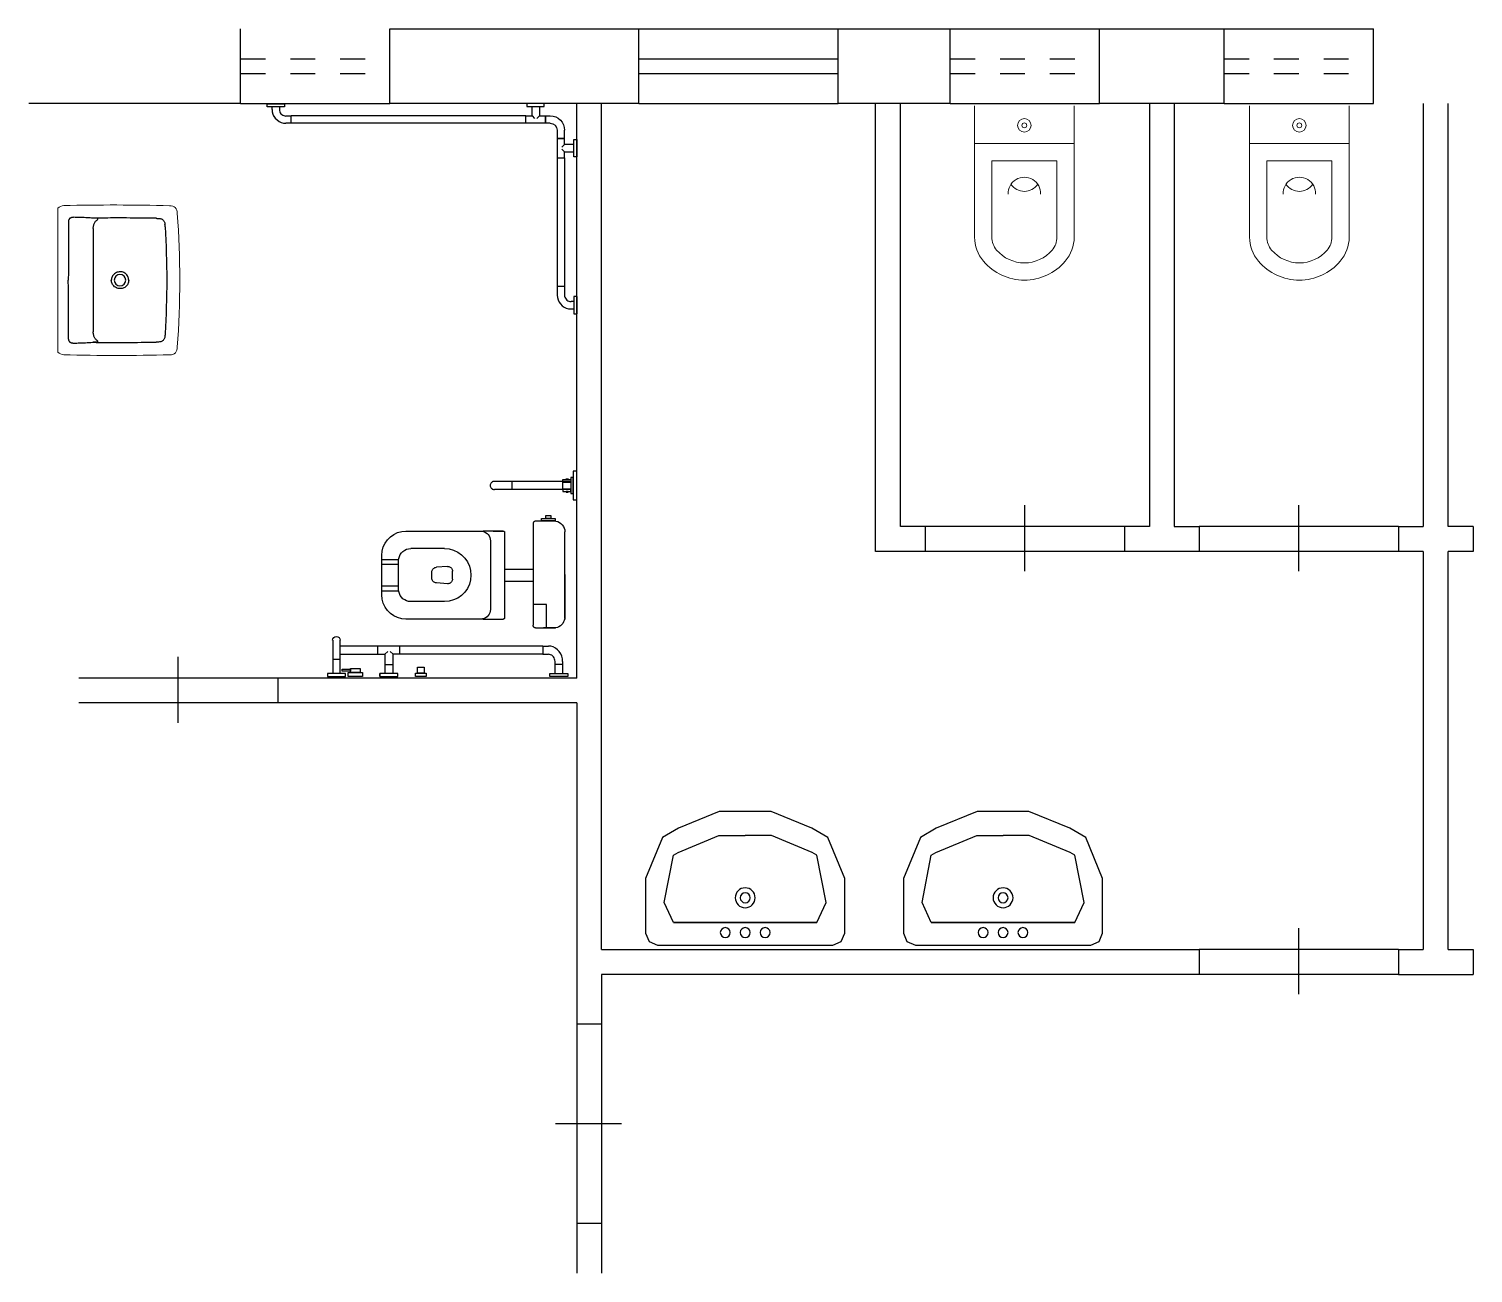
# Model space of a CAD drawing. Header units: millimetres. Extents: x 114 to 1075, y 58 to 426.
# Drawn here: x 379.64 to 385.44, y 253.46 to 258.46 of the extents above; entities that cross this region are included whole.
import ezdxf

# ---------------------------------------------------------------- set-up
doc = ezdxf.new("R2010")
doc.units = ezdxf.units.MM
doc.linetypes.add('TRATTEGGIATA', pattern=[0.75, 0.5, -0.25])
for name, color, linetype in [('2dsanitari', 7, 'Continuous'), ('SANITARI', 175, 'Continuous'), ('Travi', 7, 'Continuous')]:
    doc.layers.add(name, color=color, linetype=linetype)
doc.layers.add('ARREDI attrezzature - furniture', color=175, linetype='Continuous', lineweight=9)

# ---------------------------------------------------------------- blocks, each defined once
blk = doc.blocks.new('lavabo')
at = {"layer": '2dsanitari', "color": 8}
blk.add_line((1092.4973, 1248.4945), (1091.9213, 1248.4945), dxfattribs=at)
blk.add_lwpolyline([(1091.8573, 1248.5845), (1092.5613, 1248.5845), (1092.5953, 1248.5704), (1092.6093, 1248.5365), (1092.6093, 1248.3165), (1092.5414, 1248.1525), (1092.4774, 1248.1155), (1092.3133, 1248.0475), (1092.1053, 1248.0475), (1091.9412, 1248.1155), (1091.8772, 1248.1525), (1091.8093, 1248.3165), (1091.8093, 1248.5365), (1091.8234, 1248.5704), (1091.8573, 1248.5845)], dxfattribs=at)
at = {"layer": '2dsanitari', "color": 8, "elevation": 1}
for points in [[(1091.9213, 1248.4945), (1091.8839, 1248.413), (1091.921, 1248.2229), (1091.9398, 1248.2121), (1092.104, 1248.144), (1092.2093, 1248.144)], [(1092.4973, 1248.4945), (1092.5348, 1248.413), (1092.4976, 1248.2229), (1092.4788, 1248.2121), (1092.3147, 1248.144), (1092.2093, 1248.144)]]:
    blk.add_lwpolyline(points, dxfattribs=at)
at = {"layer": '2dsanitari', "color": 8}
for centre, radius in [((1092.1293, 1248.5345), 0.02), ((1092.2093, 1248.5345), 0.02), ((1092.2893, 1248.5345), 0.02), ((1092.2093, 1248.3945), 0.04), ((1092.2093, 1248.3945), 0.02)]:
    blk.add_circle(centre, radius, dxfattribs=at)
for points in [[(1091.9453, 1248.4945, 1.024), (1092.4733, 1248.4945, 1.024), (1092.4973, 1248.4945, 1.1), (1091.9213, 1248.4945, 1.1)], [(1091.9613, 1248.4945, 0.969), (1092.4573, 1248.4945, 0.969), (1092.4733, 1248.4945, 1.024), (1091.9453, 1248.4945, 1.024)]]:
    blk.add_3dface(points, dxfattribs=at)
at = {"layer": '2dsanitari', "color": 8, "invisible_edges": 13}
blk.add_3dface([(1092.2093, 1248.4345, 0.979), (1092.4573, 1248.4945, 0.969), (1091.9613, 1248.4945, 0.969), (1092.2093, 1248.4345, 0.979)], dxfattribs=at)
blk = doc.blocks.new('Iryda 1')
at = {"layer": 'SANITARI', "color": 8, "linetype": 'Continuous'}
for p, q in [((-160.2, 248), (-161.8, 248)), ((-142.6, 207.9), (-142.6, -207.9)), ((-161.8, -248), (-160.2, -248))]:
    blk.add_line(p, q, dxfattribs=at)
at = {"layer": 'SANITARI', "color": 8, "lineweight": 0}
for points in [[(0, 289, 0.145511), (-23.9, 300, 0.01175), (-449.4, 299.5, 0.483059), (-480.1, 268.8, 0.036873), (-480.1, -268.8, -0.458328)], [(0, 289), (0, -289, -0.140898), (-23.9, -300, -0.010456), (-450, -300, -0.460441), (-480.1, -268.8, -1.106284)]]:
    blk.add_lwpolyline(points, format="xyb", dxfattribs=at)
at = {"layer": 'SANITARI', "color": 8, "linetype": 'Continuous'}
blk.add_circle((-250, 0), 23, dxfattribs=at)
for centre, radius, start, end in [((3160, 0), 3597.6, 176.58186, 183.41814), ((-250, 0), 35, 359.84708, 0.15292)]:
    blk.add_arc(centre, radius, start, end, dxfattribs=at)
for points, start_tangent, end_tangent in [([(-404.9, 248.5), (-411.3, 247.8), (-416.6, 246), (-421.1, 243.3), (-424.7, 239.9), (-427.6, 235.5), (-429.6, 230.2), (-430.6, 223.9)], (-0.999818, -0.019087), (-0.062731, -0.99803)), ([(-394.9, 248.7), (-398.2, 248.6), (-401.6, 248.6), (-404.9, 248.5)], (-0.999846, -0.01756), (-0.999826, -0.018676)), ([(-394.9, 248.7), (-275.6, 250)], (0.999846, 0.017527), (0.999991, 0.004246)), ([(-275.6, 250), (-190.1, 249.9)], (0.999991, 0.004245), (0.999986, -0.005272)), ([(-190.1, 249.9), (-154.4, 249.7)], (0.999986, -0.005272), (0.999957, -0.009254)), ([(-160.2, 248), (-159.9, 246.7), (-159.7, 245.1), (-159.6, 243.3)], (0.215102, -0.976592), (0.081396, -0.996682)), ([(-149, 232.3), (-152.2, 236.7), (-155.8, 240.4), (-159.6, 243.3)], (-0.520148, 0.854076), (-0.836011, 0.548713)), ([(-154.4, 249.7), (-150.2, 249.6), (-146, 249.6), (-141.7, 249.5)], (0.999957, -0.009248), (0.999943, -0.010658)), ([(-142.6, 207.9), (-143.1, 214.9), (-144.4, 221.4), (-146.4, 227.2), (-149, 232.3)], (0.000017, 1), (-0.520046, 0.854138)), ([(-141.7, 249.5), (-140.9, 249.5), (-140, 249.5)], (0.99997, -0.007721), (0.999969, -0.00788)), ([(-140, 249.5), (-120.7, 250.6), (-62.6, 252.7)], (0.99823, 0.059464), (0.999905, 0.013806)), ([(-62.7, 252.7), (-60.1, 252.4), (-57.8, 252), (-55.8, 251.5), (-54.1, 251), (-52.6, 250.4), (-51.3, 249.9), (-50.2, 249.3), (-49.2, 248.7), (-48.4, 248), (-47.6, 247.4), (-46.9, 246.7), (-46.3, 246.1), (-45.7, 245.3), (-45.2, 244.6), (-44.7, 243.8), (-44.3, 243), (-43.9, 242.1), (-43.5, 241.1), (-43.2, 240), (-42.9, 238.7), (-42.7, 237.4)], (0.995704, -0.092592), (0.113209, -0.993571)), ([(-42.7, 237.4), (-42.7, 163.8), (-42.6, 84.8), (-42.5, 0)], (0.000671, -1), (0.000892, -1)), ([(-431.2, 214.5), (-431, 217.7), (-430.8, 220.8), (-430.6, 223.9)], (0.059689, 0.998217), (0.062344, 0.998055)), ([(-285, 0), (-284.1, 7.7), (-281.6, 14.8), (-277.6, 21.2), (-272.3, 26.5), (-265.9, 30.5), (-258.6, 33), (-250.8, 33.8), (-242.9, 32.9), (-235.3, 30.3), (-228.4, 26), (-222.6, 20.2), (-218.3, 13.7), (-215.8, 6.9), (-215, 0.1)], (0, 1), (0.003178, -0.999995)), ([(-285, 0), (-284.1, -7.7), (-281.6, -14.8), (-277.6, -21.2), (-272.3, -26.5), (-265.9, -30.5), (-258.6, -33), (-250.8, -33.8), (-242.9, -32.9), (-235.3, -30.3), (-228.4, -26), (-222.6, -20.2), (-218.3, -13.7), (-215.8, -6.9), (-215, -0.1)], (0, -1), (0.003178, 0.999995)), ([(-42.7, -237.4), (-42.7, -163.8), (-42.6, -84.8), (-42.5, 0)], (0.000671, 1), (0.000892, 1)), ([(-431.2, -214.5), (-431, -217.7), (-430.8, -220.8), (-430.6, -223.9)], (0.059689, -0.998217), (0.062344, -0.998055)), ([(-430.6, -223.9), (-429.6, -230.2), (-427.6, -235.5), (-424.7, -239.9), (-421.1, -243.3), (-416.6, -246), (-411.3, -247.8), (-404.9, -248.5)], (0.062731, -0.99803), (0.999818, -0.019087)), ([(-149, -232.3), (-146.4, -227.2), (-144.4, -221.4), (-143.1, -214.9), (-142.6, -207.9)], (0.520046, 0.854138), (-0.000017, 1)), ([(-404.9, -248.5), (-401.6, -248.6), (-398.2, -248.6), (-394.9, -248.7)], (0.999826, -0.018676), (0.999846, -0.01756)), ([(-275.6, -250), (-394.9, -248.7)], (-0.999991, 0.004246), (-0.999846, 0.017527)), ([(-190.1, -249.9), (-275.6, -250)], (-0.999986, -0.005272), (-0.999991, 0.004245)), ([(-154.4, -249.7), (-190.1, -249.9)], (-0.999957, -0.009254), (-0.999986, -0.005272)), ([(-161.8, -248), (-141.8, -249.5)], (0.996621, -0.082141), (0.997505, -0.07059)), ([(-159.6, -243.3), (-159.7, -245.1), (-159.9, -246.7), (-160.2, -248)], (-0.081396, -0.996682), (-0.215102, -0.976592)), ([(-140, -249.5), (-160.2, -248)], (-0.997612, 0.069064), (-0.996739, 0.080691)), ([(-159.6, -243.3), (-155.8, -240.4), (-152.2, -236.7), (-149, -232.3)], (0.836011, 0.548713), (0.520148, 0.854076)), ([(-141.7, -249.5), (-146, -249.6), (-150.2, -249.6), (-154.4, -249.7)], (-0.999943, -0.010658), (-0.999957, -0.009248)), ([(-140, -249.5), (-140.9, -249.5), (-141.7, -249.5)], (-0.999969, -0.00788), (-0.99997, -0.007721)), ([(-62.6, -252.7), (-82, -252.3), (-140, -249.5)], (-0.999905, 0.013806), (-0.99823, 0.059464)), ([(-42.7, -237.4), (-42.9, -238.7), (-43.2, -240), (-43.5, -241.1), (-43.9, -242.1), (-44.3, -243), (-44.7, -243.8), (-45.2, -244.6), (-45.7, -245.3), (-46.3, -246.1), (-46.9, -246.7), (-47.6, -247.4), (-48.4, -248), (-49.2, -248.7), (-50.2, -249.3), (-51.3, -249.9), (-52.6, -250.4), (-54.1, -251), (-55.8, -251.5), (-57.8, -252), (-60.1, -252.4), (-62.7, -252.7)], (-0.113209, -0.993571), (-0.995704, -0.092592))]:
    blk.add_spline(points, degree=3, dxfattribs=dict(at, start_tangent=start_tangent, end_tangent=end_tangent))
blk = doc.blocks.new('ewfw32')
at = {"color": 8}
for p, q in [((710.2, 57.2), (710.2, 71.7)), ((710.2, 71.7), (826.3, 71.7)), ((826.3, 71.7), (826.3, 57.2)), ((12.6, 35.9), (0, 35.9)), ((0, 35.9), (0, -35.9)), ((12.6, -35.9), (12.6, 35.9)), ((61, 15.3), (13.5, 15.3)), ((48.4, 15.3), (48.4, -15.3)), ((61, 15.3), (71.7, 14.4)), ((71.7, 14.4), (82.2, 11.8)), ((82.2, 11.8), (91.9, 7.6)), ((91.9, 7.6), (100.8, 1.8)), ((100.8, 1.8), (108.4, -5.3)), ((200.7, 0.3), (198.1, -6)), ((204.3, 6.1), (200.7, 0.3)), ((208.7, 11.3), (204.3, 6.1)), ((213.9, 15.8), (208.7, 11.3)), ((219.7, 19.3), (213.9, 15.8)), ((226, 22), (219.7, 19.3)), ((232.7, 23.6), (226, 22)), ((239.5, 24.1), (232.7, 23.6)), ((234.2, 24.1), (582.1, 24.1)), ((239.5, 24.1), (236.1, 24.1)), ((410.8, 24.1), (239.5, 24.1)), ((410.8, 24.1), (251.1, 24.1)), ((589.6, 23.4), (582.1, 24.1)), ((597, 21.5), (589.6, 23.4)), ((603.8, 18.3), (597, 21.5)), ((610.1, 13.9), (603.8, 18.3)), ((615.4, 8.5), (610.1, 13.9)), ((619.8, 2.3), (615.4, 8.5)), ((623, -4.5), (619.8, 2.3)), ((826.3, 57.2), (710.2, 57.2)), ((735.9, 57.2), (800.5, 57.2)), ((735.9, 48.3), (735.9, 57.2)), ((800.5, 48.3), (735.9, 48.3)), ((741.7, 37.6), (744.7, 37.6)), ((741.7, 29.1), (741.7, 37.6)), ((744.7, 29.1), (741.7, 29.1)), ((744.7, 48.3), (751.8, 48.3)), ((744.7, 16.6), (744.7, 48.3)), ((744.7, 37.6), (744.7, 29.1)), ((751.8, 16.6), (744.7, 16.6)), ((751.8, 48.3), (751.8, 16.6)), ((751.8, 48.3), (751.8, -187.8)), ((751.8, 16.6), (784.7, 16.6)), ((754.7, 16.6), (754.7, 48.3)), ((781.8, 16.6), (781.8, 48.3)), ((791.8, 48.3), (784.7, 48.3)), ((784.7, 48.3), (784.7, 16.6)), ((784.7, 48.3), (784.7, -187.8)), ((784.7, 16.6), (791.8, 16.6)), ((791.8, 16.6), (791.8, 48.3)), ((794.7, 37.6), (791.8, 37.6)), ((791.8, 37.6), (791.8, 29.1)), ((791.8, 29.1), (794.7, 29.1)), ((794.7, 29.1), (794.7, 37.6)), ((800.5, 57.2), (800.5, 48.3)), ((0, -35.9), (12.6, -35.9)), ((13.5, -15.3), (61, -15.3)), ((61, -15.3), (66, -15.7)), ((66, -15.7), (70.9, -16.9)), ((70.9, -16.9), (75.5, -18.9)), ((75.5, -18.9), (79.6, -21.6)), ((79.6, -21.6), (83.2, -24.9)), ((83.2, -24.9), (86.1, -28.7)), ((86.1, -28.7), (88.3, -33)), ((88.3, -33), (89.6, -37.5)), ((89.6, -37.5), (90, -42.2)), ((90, -63.8), (90, -42.2)), ((108.4, -5.3), (114.6, -13.5)), ((114.6, -13.5), (119.2, -22.5)), ((119.2, -22.5), (122, -32.2)), ((122, -32.2), (122.9, -42.2)), ((122.9, -63.8), (122.9, -42.2)), ((196.5, -12.7), (196, -19.4)), ((196, -65.9), (196, -13.6)), ((196, -19.4), (196, -15.6)), ((196, -15.6), (196, -57.7)), ((196, -93.2), (196, -19.4)), ((196, -49.9), (289.8, -49.9)), ((196, -57.7), (196, -61.1)), ((198.1, -6), (196.5, -12.7)), ((289.8, -49.9), (289.8, -98.8)), ((625, -11.9), (623, -4.5)), ((625.6, -19.4), (625, -11.9)), ((625.6, -92.8), (625.6, -15.1)), ((625.6, -15.1), (625.6, -69.8)), ((635.3, -15.1), (625.6, -15.1)), ((625.6, -65.9), (625.6, -19.4)), ((635.3, -69.8), (635.3, -15.1)), ((635.3, -32), (635.3, -51.9)), ((647.9, -32), (635.3, -32)), ((635.3, -51.9), (647.9, -51.9)), ((647.9, -51.9), (647.9, -32)), ((122.9, -63.8), (90, -63.8)), ((90.2, -63.8), (90.2, -666)), ((122.9, -63.8), (122.9, -850.9)), ((196, -93.2), (196.1, -94.8)), ((196.1, -94.8), (196.5, -96.3)), ((196.5, -96.3), (197.1, -97.8)), ((197.1, -97.8), (198, -99.1)), ((198, -99.1), (199.1, -100.3)), ((199.1, -100.3), (200.3, -101.3)), ((200.3, -101.3), (201.7, -102)), ((201.7, -102), (203.2, -102.6)), ((203.2, -102.6), (204.8, -102.8)), ((204.8, -102.8), (206.3, -102.9)), ((615.2, -102.5), (206.3, -102.9)), ((383.9, -217.6), (383.9, -102.7)), ((432.3, -217.6), (432.3, -102.6)), ((615.3, -102.5), (616.9, -102.4)), ((616.9, -102.4), (618.4, -102.2)), ((618.4, -102.2), (619.9, -101.6)), ((619.9, -101.6), (621.3, -100.9)), ((621.3, -100.9), (622.5, -99.9)), ((622.5, -99.9), (623.6, -98.7)), ((623.6, -98.7), (624.5, -97.4)), ((624.5, -97.4), (625.1, -95.9)), ((625.1, -95.9), (625.5, -94.4)), ((625.5, -94.4), (625.6, -92.8)), ((625.6, -69.8), (635.3, -69.8)), ((231.6, -222.3), (231.5, -223.4)), ((231.5, -303.7), (231.5, -223.4)), ((231.5, -263.5), (231.5, -223.4)), ((231.9, -221.4), (231.6, -222.3)), ((232.3, -220.5), (231.9, -221.4)), ((232.9, -219.6), (232.3, -220.5)), ((233.6, -218.9), (232.9, -219.6)), ((234.4, -218.3), (233.6, -218.9)), ((235.3, -217.9), (234.4, -218.3)), ((236.3, -217.6), (235.3, -217.9)), ((237.3, -217.6), (236.3, -217.6)), ((578.9, -217.6), (237.3, -217.6)), ((579.9, -217.6), (578.9, -217.6)), ((580.9, -217.9), (579.9, -217.6)), ((581.8, -218.3), (580.9, -217.9)), ((582.7, -218.9), (581.8, -218.3)), ((583.4, -219.6), (582.7, -218.9)), ((584, -220.5), (583.4, -219.6)), ((584.4, -221.4), (584, -220.5)), ((584.6, -222.3), (584.4, -221.4)), ((584.7, -223.4), (584.6, -222.3)), ((584.7, -223.4), (584.7, -303.7)), ((584.7, -263.5), (584.7, -223.4)), ((751.8, -187.8), (751.8, -259)), ((751.8, -187.8), (784.7, -187.8)), ((784.7, -187.8), (784.7, -259)), ((240.6, -288.5), (236.7, -294)), ((245.4, -283.7), (240.6, -288.5)), ((250.9, -279.8), (245.4, -283.7)), ((257, -277), (250.9, -279.8)), ((263.5, -275.2), (257, -277)), ((270.2, -274.6), (263.5, -275.2)), ((546, -274.6), (270.2, -274.6)), ((552.7, -275.2), (546, -274.6)), ((559.3, -277), (552.7, -275.2)), ((565.4, -279.8), (559.3, -277)), ((570.9, -283.7), (565.4, -279.8)), ((575.7, -288.5), (570.9, -283.7)), ((579.5, -294), (575.7, -288.5)), ((752, -261.9), (751.8, -259)), ((752.8, -264.7), (752, -261.9)), ((754, -267.3), (752.8, -264.7)), ((755.6, -269.6), (754, -267.3)), ((757.7, -271.6), (755.6, -269.6)), ((760, -273.3), (757.7, -271.6)), ((762.6, -274.5), (760, -273.3)), ((765.4, -275.2), (762.6, -274.5)), ((768.2, -275.5), (765.4, -275.2)), ((771.1, -275.2), (768.2, -275.5)), ((773.9, -274.5), (771.1, -275.2)), ((776.5, -273.3), (773.9, -274.5)), ((778.8, -271.6), (776.5, -273.3)), ((780.8, -269.6), (778.8, -271.6)), ((782.5, -267.3), (780.8, -269.6)), ((783.7, -264.7), (782.5, -267.3)), ((784.4, -261.9), (783.7, -264.7)), ((784.7, -259), (784.4, -261.9)), ((231.5, -303.7), (231.5, -614.3)), ((232.1, -306.6), (231.5, -313.4)), ((233.9, -300.1), (232.1, -306.6)), ((236.7, -294), (233.9, -300.1)), ((582.4, -300.1), (579.5, -294)), ((584.1, -306.6), (582.4, -300.1)), ((584.7, -313.4), (584.1, -306.6)), ((584.7, -614.3), (584.7, -303.7)), ((326.6, -391.1), (315.9, -406.2)), ((339.7, -377.9), (326.6, -391.1)), ((354.9, -367.3), (339.7, -377.9)), ((371.7, -359.4), (354.9, -367.3)), ((389.6, -354.6), (371.7, -359.4)), ((408.1, -353), (389.6, -354.6)), ((426.6, -354.6), (408.1, -353)), ((444.5, -359.4), (426.6, -354.6)), ((461.4, -367.3), (444.5, -359.4)), ((476.6, -377.9), (461.4, -367.3)), ((489.7, -391.1), (476.6, -377.9)), ((500.3, -406.2), (489.7, -391.1)), ((303.3, -441), (301.7, -459.5)), ((301.7, -459.5), (301.7, -594.9)), ((308.1, -423.1), (303.3, -441)), ((315.9, -406.2), (308.1, -423.1)), ((373.1, -444.7), (373, -447.8)), ((373, -447.8), (376.7, -492)), ((373, -447.8), (373, -447.8)), ((373.7, -441.6), (373.1, -444.7)), ((374.7, -438.7), (373.7, -441.6)), ((376.3, -435.9), (374.7, -438.7)), ((378.2, -433.5), (376.3, -435.9)), ((380.5, -431.4), (378.2, -433.5)), ((383.1, -429.7), (380.5, -431.4)), ((386, -428.4), (383.1, -429.7)), ((389, -427.6), (386, -428.4)), ((392.1, -427.3), (389, -427.6)), ((392.1, -427.3), (424.1, -427.3)), ((424.1, -427.3), (424.1, -427.3)), ((427.2, -427.6), (424.1, -427.3)), ((430.3, -428.4), (427.2, -427.6)), ((433.1, -429.7), (430.3, -428.4)), ((435.8, -431.4), (433.1, -429.7)), ((438.1, -433.5), (435.8, -431.4)), ((440, -435.9), (438.1, -433.5)), ((443.2, -447.8), (439.6, -492)), ((441.5, -438.7), (440, -435.9)), ((442.6, -441.6), (441.5, -438.7)), ((443.2, -444.7), (442.6, -441.6)), ((443.2, -447.8), (443.2, -444.7)), ((508.2, -423.1), (500.3, -406.2)), ((513, -441), (508.2, -423.1)), ((514.6, -459.5), (513, -441)), ((514.6, -459.5), (514.6, -594.9)), ((376.7, -492), (377.2, -495.2)), ((377.2, -495.2), (378.2, -498.2)), ((378.2, -498.2), (379.7, -501)), ((379.7, -501), (381.7, -503.5)), ((381.7, -503.5), (384.1, -505.7)), ((384.1, -505.7), (386.7, -507.5)), ((386.7, -507.5), (389.7, -508.7)), ((389.7, -508.7), (392.8, -509.5)), ((392.8, -509.5), (396, -509.8)), ((396, -509.8), (396, -509.8)), ((396, -509.8), (420.3, -509.8)), ((420.3, -509.8), (423.5, -509.5)), ((423.5, -509.5), (426.6, -508.7)), ((426.6, -508.7), (429.5, -507.5)), ((429.5, -507.5), (432.2, -505.7)), ((432.2, -505.7), (434.6, -503.5)), ((434.6, -503.5), (436.5, -501)), ((436.5, -501), (438, -498.2)), ((438, -498.2), (439.1, -495.2)), ((439.1, -495.2), (439.6, -492)), ((439.6, -492), (439.6, -492)), ((0, -533.1), (0, -575.7)), ((14, -533.1), (0, -533.1)), ((0, -575.7), (14, -575.7)), ((14, -575.7), (14, -533.1)), ((14, -541.4), (14, -567.3)), ((37.6, -541.4), (14, -541.4)), ((14, -567.3), (37.6, -567.3)), ((37.6, -567.3), (37.6, -541.4)), ((122.9, -621.5), (122.9, -877.8)), ((231.5, -614.3), (233, -631.1)), ((233, -631.1), (237.4, -647.4)), ((301.7, -594.9), (302.4, -603.4)), ((302.4, -603.4), (304.6, -611.5)), ((304.6, -611.5), (308.2, -619.1)), ((308.2, -619.1), (313, -626.1)), ((313, -626.1), (319, -632)), ((319, -632), (325.9, -636.9)), ((325.9, -636.9), (333.5, -640.4)), ((482.7, -640.4), (490.4, -636.8)), ((490.4, -636.8), (497.3, -632)), ((497.3, -632), (503.3, -626)), ((503.3, -626), (508.1, -619.1)), ((508.1, -619.1), (511.7, -611.5)), ((511.7, -611.5), (513.8, -603.3)), ((513.8, -603.3), (514.6, -594.9)), ((578.9, -647.4), (583.3, -631.1)), ((583.3, -631.1), (584.7, -614.3)), ((0, -646.6), (12.6, -646.6)), ((0, -718.4), (0, -646.6)), ((0, -646.6), (12.6, -646.6)), ((12.6, -646.6), (12.6, -718.4)), ((12.6, -666), (90, -666)), ((48.4, -698.9), (48.4, -666)), ((90, -666), (101.6, -677.7)), ((90, -698.9), (101.6, -687.3)), ((90.2, -638.4), (122.9, -638.4)), ((122.9, -639), (122.9, -726)), ((237.4, -647.4), (244.5, -662.7)), ((244.5, -662.7), (254.2, -676.5)), ((254.2, -676.5), (266.1, -688.4)), ((266.1, -688.4), (279.9, -698.1)), ((333.5, -640.4), (341.7, -642.6)), ((341.7, -642.6), (350.1, -643.3)), ((345.2, -643.3), (471, -643.3)), ((345.2, -711.1), (345.2, -643.3)), ((364.6, -711.1), (364.6, -643.3)), ((451.7, -711.1), (451.7, -643.3)), ((466.2, -643.3), (474.6, -642.6)), ((471, -711.1), (471, -643.3)), ((474.6, -642.6), (482.7, -640.4)), ((536.4, -698.1), (550.2, -688.4)), ((550.2, -688.4), (562.1, -676.5)), ((562.1, -676.5), (571.8, -662.7)), ((571.8, -662.7), (578.9, -647.4)), ((0, -718.4), (12.6, -718.4)), ((12.6, -718.4), (0, -718.4)), ((90, -698.9), (12.6, -698.9)), ((90, -877.8), (90, -698.9)), ((90, -726.6), (122.9, -726.6)), ((279.9, -698.1), (295.2, -705.2)), ((295.2, -705.2), (311.5, -709.6)), ((311.5, -709.6), (328.3, -711.1)), ((328.3, -711.1), (488, -711.1)), ((488, -711.1), (504.8, -709.6)), ((504.8, -709.6), (521.1, -705.2)), ((521.1, -705.2), (536.4, -698.1)), ((0, -788.1), (0, -846.2)), ((16.8, -788.1), (0, -788.1)), ((16.8, -846.2), (16.8, -788.1)), ((16.8, -797.9), (16.8, -836.4)), ((32.6, -797.9), (16.8, -797.9)), ((32.6, -836.4), (32.6, -797.9)), ((0, -846.2), (16.8, -846.2)), ((0, -929), (0, -857.1)), ((0, -857.1), (12.6, -857.1)), ((12.6, -857.1), (12.6, -929)), ((16.8, -836.4), (32.6, -836.4)), ((22, -836.4), (22, -870.7)), ((29.7, -836.4), (22, -836.4)), ((29.7, -870.7), (29.7, -836.4)), ((146.3, -908.3), (12.6, -908.3)), ((13.5, -877.8), (146.3, -877.8)), ((22, -870.7), (29.7, -870.7)), ((70.6, -908.3), (70.6, -877.8)), ((12.6, -929), (0, -929))]:
    blk.add_line(p, q, dxfattribs=at)
blk.add_arc((146.3, -893.1, 0), 15.3, 270.00026, 90.00026, dxfattribs=at)
blk = doc.blocks.new('df343')
at = {"color": 8}
for p, q in [((34.8, 0), (-34.8, 0)), ((34.8, -11.3), (34.8, 0)), ((-596.6, -0.1), (-666.3, -0.1)), ((-666.3, -0.1), (-596.6, -0.1)), ((-666.3, -11.4), (-666.3, -0.1)), ((-596.6, -11.4), (-666.3, -11.4)), ((-646.2, -22.7), (-646.2, -11.4)), ((-645.4, -32.4), (-646.2, -22.7)), ((-642.9, -41.8), (-645.4, -32.4)), ((-638.8, -50.6), (-642.9, -41.8)), ((-633.2, -58.6), (-638.8, -50.6)), ((-616.6, -11.4), (-616.6, -22.7)), ((-616.2, -27.3), (-616.6, -22.7)), ((-615.1, -31.7), (-616.2, -27.3)), ((-613.1, -35.8), (-615.1, -31.7)), ((-610.5, -39.5), (-613.1, -35.8)), ((-607.3, -42.7), (-610.5, -39.5)), ((-603.6, -45.4), (-607.3, -42.7)), ((-599.4, -47.3), (-603.6, -45.4)), ((-595, -48.5), (-599.4, -47.3)), ((-596.6, -0.1), (-596.6, -11.4)), ((-590.5, -48.9), (-595, -48.5)), ((-569.6, -48.9), (-590.5, -48.9)), ((-39.2, -48.9), (-569.6, -48.9)), ((-556.5, -48.9), (-556.5, -78.5)), ((-39.2, -48.9), (-14.8, -48.9)), ((-39.2, -78.5), (-39.2, -48.9)), ((-34.8, 0), (-34.8, -11.3)), ((-34.8, -11.3), (34.8, -11.3)), ((-14.8, -48.9), (-14.8, -11.3)), ((-14.8, -48.9), (-4.4, -59.3)), ((14.8, -48.9), (4.4, -59.3)), ((14.8, -11.3), (14.8, -48.9)), ((14.8, -48.9), (39.2, -48.9)), ((39.2, -48.9), (71.6, -48.9)), ((39.2, -78.5), (39.2, -48.9)), ((39.2, -48.9), (39.2, -78.5)), ((39.2, -78.5), (39.2, -48.9)), ((-626.3, -65.4), (-633.2, -58.6)), ((-618.4, -71), (-626.3, -65.4)), ((-609.6, -75.1), (-618.4, -71)), ((-600.2, -77.6), (-609.6, -75.1)), ((-590.5, -78.5), (-600.2, -77.6)), ((-569.6, -78.5), (-590.5, -78.5)), ((-39.2, -78.5), (-569.6, -78.5)), ((71.6, -78.5, 0), (-39.2, -78.5)), ((100.1, -106.9, 0), (100.1, -203.9)), ((129.7, -125.5), (129.7, -106.9)), ((100.1, -125.5), (129.7, -125.5)), ((129.7, -125.5), (100.1, -125.5)), ((100.1, -125.5), (129.7, -125.5)), ((129.7, -149.9), (119.2, -160.3)), ((129.7, -179.5), (119.2, -169)), ((129.7, -149.9), (129.7, -125.5)), ((167.9, -149.9), (129.7, -149.9)), ((167.8, -130.6), (179.2, -130.6)), ((167.8, -200.3), (167.8, -130.6)), ((179.2, -130.6), (179.2, -200.3)), ((100.1, -203.9), (100.1, -1146.8)), ((100.1, -203.9), (129.7, -203.9)), ((129.7, -179.5), (167.9, -179.5)), ((129.7, -203.9), (129.7, -179.5)), ((129.7, -203.9), (129.7, -1146.8)), ((179.2, -200.3), (167.8, -200.3)), ((100.1, -1146.8), (100.1, -1167.7)), ((100.1, -1146.8), (129.5, -1146.8)), ((129, -1146.8), (129, -1167.7)), ((100.9, -1177.4), (100.1, -1167.7)), ((103.4, -1186.8), (100.9, -1177.4)), ((107.5, -1195.6), (103.4, -1186.8)), ((113.1, -1203.5), (107.5, -1195.6)), ((120, -1210.4), (113.1, -1203.5)), ((127.9, -1216), (120, -1210.4)), ((136.1, -1220.1), (127.3, -1216)), ((129.4, -1172.2), (129, -1167.7)), ((130.6, -1176.6), (129.4, -1172.2)), ((132.5, -1180.8), (130.6, -1176.6)), ((135.2, -1184.5), (132.5, -1180.8)), ((138.4, -1187.7), (135.2, -1184.5)), ((142.1, -1190.3), (138.4, -1187.7)), ((146.2, -1192.3), (142.1, -1190.3)), ((150.6, -1193.4), (146.2, -1192.3)), ((155.2, -1193.8), (150.6, -1193.4)), ((166.5, -1193.8), (155.2, -1193.8)), ((177.8, -1173.8), (166.5, -1173.8)), ((166.5, -1173.8), (166.5, -1243.5)), ((177.8, -1173.8), (177.8, -1243.5)), ((177.8, -1243.5), (177.8, -1173.8)), ((145.5, -1222.6), (136.1, -1220.1)), ((155.2, -1223.4), (145.5, -1222.6)), ((155.2, -1223.4), (166.5, -1223.4)), ((166.5, -1243.5), (177.8, -1243.5))]:
    blk.add_line(p, q, dxfattribs=at)
for radius in [58.1, 28.4]:
    blk.add_arc((71.6, -106.9, 0), radius, 0.00026, 90.00026, dxfattribs=at)

msp = doc.modelspace()

# ---------------------------------------------------------------- linework, layer by layer
for p, q in [((380.4916, 258.164), (380.4916, 258.464)), ((381.0916, 258.464), (382.0916, 258.464)), ((381.0916, 258.164), (381.0916, 258.464)), ((382.0916, 258.164), (382.0916, 258.464)), ((382.8916, 258.464), (383.3416, 258.464)), ((382.8916, 258.164), (382.8916, 258.464)), ((383.9416, 258.464), (384.4416, 258.464)), ((380.4916, 258.164), (379.6416, 258.164)), ((382.0916, 258.164), (381.0916, 258.164)), ((381.8416, 255.8551), (381.8416, 258.164)), ((381.9416, 254.764), (381.9416, 258.164)), ((383.3416, 258.164), (382.8916, 258.164)), ((383.0416, 256.364), (383.0416, 258.164)), ((383.1416, 256.464), (383.1416, 258.164)), ((384.4416, 258.164), (383.9416, 258.164)), ((384.1416, 258.164), (384.1416, 256.464)), ((384.2416, 258.164), (384.2416, 256.464)), ((383.2416, 256.464), (383.2416, 256.364)), ((384.0416, 256.464), (384.0416, 256.364)), ((384.3416, 256.464), (384.3416, 256.364)), ((385.1416, 256.464), (385.1416, 256.364)), ((385.4416, 256.464), (385.4416, 256.364)), ((385.2416, 256.364), (385.2416, 254.764)), ((381.9416, 254.764), (384.3416, 254.764)), ((384.3416, 254.764), (384.3416, 254.664)), ((385.1416, 254.764), (385.1416, 254.664)), ((385.1416, 254.764), (385.2416, 254.764)), ((385.3416, 254.764), (385.4416, 254.764)), ((385.4416, 254.764), (385.4416, 254.664)), ((384.3416, 254.664), (381.9416, 254.664)), ((385.1416, 254.664), (385.4416, 254.664))]:
    msp.add_line(p, q)
at = {"color": 8}
for p, q in [((382.0916, 258.464), (382.8916, 258.464)), ((383.3416, 258.464), (383.9416, 258.464)), ((384.4416, 258.464), (385.0416, 258.464)), ((380.4916, 258.164), (381.0916, 258.164)), ((382.0916, 258.164), (382.8916, 258.164)), ((383.3416, 258.164), (383.9416, 258.164)), ((384.4416, 258.164), (385.0416, 258.164)), ((383.6416, 256.2846), (383.6416, 256.5498)), ((384.7416, 256.2846), (384.7416, 256.5498)), ((384.0416, 256.464), (383.2416, 256.464)), ((385.1416, 256.464), (384.3416, 256.464)), ((384.0416, 256.364), (383.2416, 256.364)), ((385.1416, 256.364), (384.3416, 256.364)), ((380.2416, 255.6757), (380.2416, 255.9409)), ((380.6416, 255.8551), (379.8416, 255.8551)), ((380.6416, 255.7551), (379.8416, 255.7551)), ((384.7416, 254.5846), (384.7416, 254.8498)), ((385.1416, 254.764), (384.3416, 254.764)), ((385.1416, 254.664), (384.3416, 254.664)), ((381.8416, 254.464), (381.8416, 253.664)), ((381.9416, 254.464), (381.9416, 253.664)), ((382.021, 254.064), (381.7558, 254.064))]:
    msp.add_line(p, q, dxfattribs=at)
at = {"color": 7}
for p, q in [((383.3416, 258.164), (383.3416, 258.464)), ((383.9416, 258.164), (383.9416, 258.464)), ((384.4416, 258.164), (384.4416, 258.464)), ((385.0416, 258.164), (385.0416, 258.464))]:
    msp.add_line(p, q, dxfattribs=at)
at = {"color": 8, "linetype": 'TRATTEGGIATA', "ltscale": 0.2}
for p, q in [((380.4916, 258.344), (381.0916, 258.344)), ((383.3416, 258.344), (383.9416, 258.344)), ((384.4416, 258.344), (385.0416, 258.344)), ((380.4916, 258.284), (381.0916, 258.284)), ((383.3416, 258.284), (383.9416, 258.284)), ((384.4416, 258.284), (385.0416, 258.284))]:
    msp.add_line(p, q, dxfattribs=at)
at = {"color": 8, "ltscale": 0.2}
for p, q in [((382.0916, 258.344), (382.8916, 258.344)), ((382.0916, 258.284), (382.8916, 258.284))]:
    msp.add_line(p, q, dxfattribs=at)
at = {"linetype": 'ByBlock', "ltscale": 0.3}
for p, q in [((385.3416, 256.464), (385.3416, 258.164)), ((385.3416, 254.764), (385.3416, 256.364))]:
    msp.add_line(p, q, dxfattribs=at)
at = {"color": 255}
for p, q in [((381.9416, 254.664), (381.9416, 254.464)), ((381.9416, 254.464), (381.8416, 254.464)), ((381.9416, 253.664), (381.8416, 253.664)), ((381.9416, 253.664), (381.9416, 253.464))]:
    msp.add_line(p, q, dxfattribs=at)
at = {"layer": 'ARREDI attrezzature - furniture', "color": 8}
for p, q in [((383.4394, 257.6273), (383.4394, 258.1542)), ((383.8394, 257.6273), (383.8394, 258.1542)), ((384.5438, 257.6273), (384.5438, 258.1542)), ((384.9438, 257.6273), (384.9438, 258.1542)), ((383.8394, 258.0033), (383.4394, 258.0033)), ((384.5438, 258.0033), (384.9438, 258.0033)), ((383.5086, 257.6273), (383.5086, 257.9341)), ((383.7702, 257.9341), (383.5086, 257.9341)), ((383.7702, 257.6273), (383.7702, 257.9341)), ((384.613, 257.6273), (384.613, 257.9341)), ((384.613, 257.9341), (384.8746, 257.9341)), ((384.8746, 257.6273), (384.8746, 257.9341))]:
    msp.add_line(p, q, dxfattribs=at)
for centre, radius in [((383.6394, 258.0763), 0.0271), ((384.7438, 258.0763), 0.0271), ((383.6394, 258.0763), 0.01), ((384.7438, 258.0763), 0.01)]:
    msp.add_circle(centre, radius, dxfattribs=at)
for centre, radius, start, end in [((383.6394, 257.8024), 0.0655, 357.61626, 182.38374), ((383.6393, 257.8764), 0.0655, 214.41518, 325.60016), ((384.7438, 257.8024), 0.0655, 357.61626, 182.38374), ((384.7438, 257.8764), 0.0655, 214.39984, 325.58482), ((383.5894, 257.6273), 0.15, 180, 220.38616), ((383.5894, 257.6273), 0.0808, 180, 220.38616), ((383.6894, 257.6273), 0.0808, 319.61384, 0), ((383.6894, 257.6273), 0.15, 319.61384, 0), ((384.6938, 257.6273), 0.15, 180, 220.38616), ((384.6938, 257.6273), 0.0808, 180, 220.38616), ((384.7938, 257.6273), 0.0808, 319.61384, 0), ((384.7938, 257.6273), 0.15, 319.61384, 0), ((383.6394, 257.6699), 0.2156, 220.38616, 319.61384), ((383.6394, 257.6699), 0.1464, 220.38616, 319.61384), ((384.7438, 257.6699), 0.2156, 220.38616, 319.61384), ((384.7438, 257.6699), 0.1464, 220.38616, 319.61384)]:
    msp.add_arc(centre, radius, start, end, dxfattribs=at)
at = {"layer": 'Travi', "color": 0, "ltscale": 0.5}
for p, q in [((385.2416, 258.164), (385.2416, 256.464)), ((383.2416, 256.464), (383.1416, 256.464)), ((384.1416, 256.464), (384.0416, 256.464)), ((384.2416, 256.464), (384.3416, 256.464)), ((385.1416, 256.464), (385.2416, 256.464)), ((385.4416, 256.464), (385.3416, 256.464)), ((383.2416, 256.364), (383.0416, 256.364)), ((384.3416, 256.364), (384.0416, 256.364)), ((385.2416, 256.364), (385.1416, 256.364)), ((385.4416, 256.364), (385.3416, 256.364)), ((381.8416, 255.8551), (380.6416, 255.8551)), ((380.6416, 255.8551), (380.6416, 255.7551)), ((381.8416, 255.7551), (380.6416, 255.7551))]:
    msp.add_line(p, q, dxfattribs=at)
at = {"layer": 'Travi', "color": 255, "ltscale": 0.5}
for p, q in [((381.8416, 255.7551), (381.8416, 254.464)), ((381.8416, 253.664), (381.8416, 253.464))]:
    msp.add_line(p, q, dxfattribs=at)

# ---------------------------------------------------------------- block references
at = {"color": 8, "xscale": -1, "rotation": 180}
for p in [(-709.691, 1503.3669, -1.5316), (-708.6555, 1503.3669, -1.5316)]:
    msp.add_blockref('lavabo', p, dxfattribs=at)
at = {"layer": 'SANITARI', "color": 8, "xscale": -0.001, "yscale": 0.001, "zscale": 0.001, "rotation": 270}
for name, p in [('df343', (381.8417, 257.9848)), ('ewfw32', (381.7699, 255.8609))]:
    msp.add_blockref(name, p, dxfattribs=at)
at = {"layer": 'SANITARI', "color": 8, "xscale": -0.001, "yscale": 0.001, "zscale": 0.001}
msp.add_blockref('Iryda 1', (379.7575, 257.454), dxfattribs=at)

doc.saveas('drawing.dxf')
